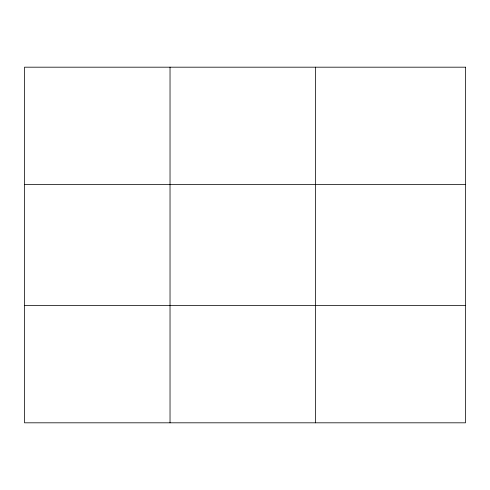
<?xml version="1.0" encoding="UTF-8"?>
<svg xmlns="http://www.w3.org/2000/svg" width="490" height="490" viewBox="0 0 490 490"><rect width="100%" height="100%" fill="white"/><g stroke="black" fill="none" stroke-linecap="round" stroke-linejoin="round"><path stroke-width="0.73" d="M170.03 422.815L170.03 67.185M315.56 422.815L315.56 67.185M24.5 184.546L465.5 184.546M24.5 305.454L465.5 305.454M465.5 67.185L465.5 422.815L24.5 422.815L24.5 67.185L465.5 67.185"/></g></svg>
